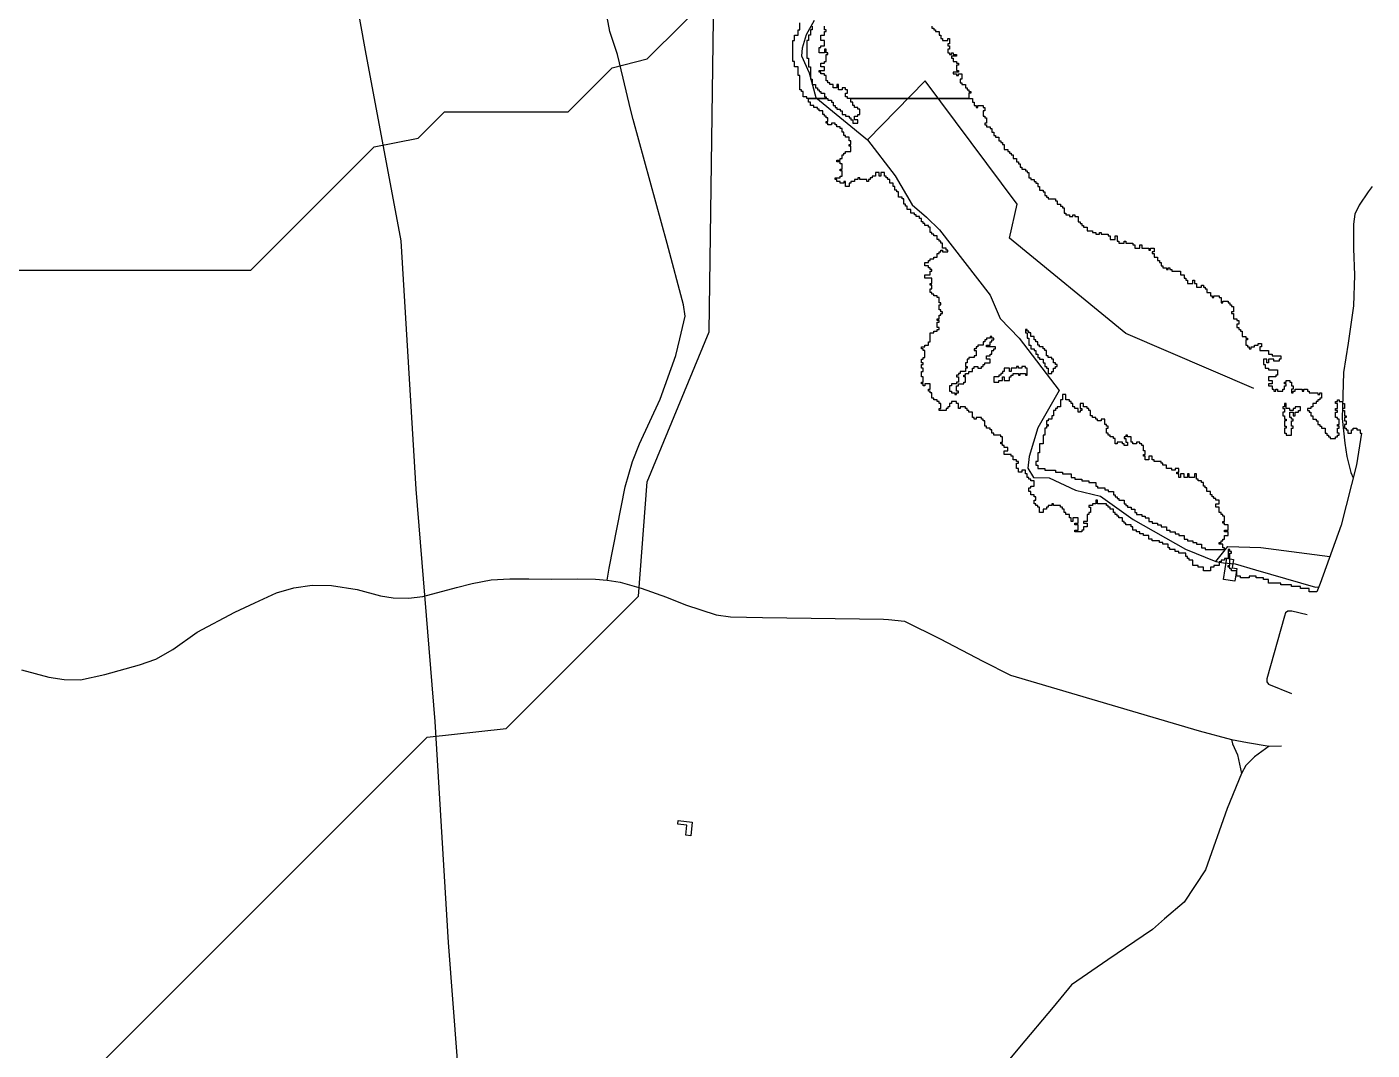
# Model space of a CAD drawing. Header units: metres. Extents: x 553506 to 563855, y 142925 to 150243.
# Drawn here: x 562271 to 563797, y 147920 to 149081 of the extents above; entities that cross this region are included whole.
import ezdxf

# ---------------------------------------------------------------- set-up
doc = ezdxf.new("R2010")
doc.units = ezdxf.units.M
for name, color, linetype in [('C-BUILDINGS', 8, 'Continuous'), ('C-FLOOD_ZONE_3', 150, 'Continuous'), ('C-POWER_LINES', 6, 'Continuous'), ('C-ROADS', 33, 'Continuous'), ('C-WATERWAYS', 5, 'Continuous'), ('E-132KV-UGC-ALT', 8, 'Continuous')]:
    doc.layers.add(name, color=color, linetype=linetype)

msp = doc.modelspace()

# ---------------------------------------------------------------- linework, layer by layer
at = {"layer": 'C-BUILDINGS'}
for points in [[(563643.9612, 148466.3629), (563641.5744, 148451.9732), (563628.6925, 148454.0893), (563632.6745, 148478.0909), (563640.3208, 148476.8319), (563638.7322, 148467.2314), (563643.9612, 148466.3629)], [(563019.8909, 148175.0662), (563009.5345, 148176.24), (563009.999, 148180.3285), (563025.9829, 148178.5096), (563024.22, 148163.1272), (563018.5998, 148163.7613), (563019.8909, 148175.0662)]]:
    msp.add_lwpolyline(points, close=True, dxfattribs=at)
at = {"layer": 'C-FLOOD_ZONE_3'}
for points in [[(563162, 149082), (563162, 149078), (563160, 149078), (563160, 149072), (563158, 149072), (563158, 149066), (563156, 149066), (563156, 149046), (563158, 149046), (563158, 149036), (563160, 149036), (563160, 149022), (563162, 149022), (563162, 149016), (563166, 149016), (563166, 149012), (563168, 149012), (563168, 149010), (563170, 149010), (563170, 149008), (563172, 149008), (563172, 149006), (563176, 149006), (563176, 149002), (563178, 149002), (563178, 149000), (563158, 149000), (563156, 149000), (563156, 149002), (563152, 149002), (563152, 149008), (563150, 149008), (563150, 149010), (563148, 149010), (563148, 149026), (563146, 149026), (563146, 149036), (563142, 149036), (563142, 149042), (563140, 149042), (563140, 149066), (563142, 149066), (563142, 149072), (563146, 149072), (563146, 149078), (563148, 149078), (563148, 149086)], [(563298, 149082), (563298, 149080), (563300, 149080), (563300, 149078), (563302, 149078), (563302, 149076), (563306, 149076), (563306, 149072), (563308, 149072), (563308, 149068), (563310, 149068), (563310, 149066), (563316, 149066), (563316, 149068), (563318, 149068), (563318, 149066), (563318, 149062), (563316, 149062), (563316, 149060), (563318, 149060), (563318, 149056), (563316, 149056), (563316, 149052), (563318, 149052), (563318, 149050), (563320, 149050), (563320, 149052), (563322, 149052), (563322, 149050), (563326, 149050), (563326, 149048), (563320, 149048), (563320, 149046), (563322, 149046), (563322, 149042), (563326, 149042), (563326, 149040), (563328, 149040), (563328, 149038), (563326, 149038), (563326, 149032), (563328, 149032), (563328, 149030), (563322, 149030), (563322, 149028), (563326, 149028), (563326, 149026), (563328, 149026), (563328, 149028), (563332, 149028), (563332, 149022), (563330, 149022), (563330, 149018), (563332, 149018), (563332, 149016), (563336, 149016), (563336, 149012), (563338, 149012), (563338, 149010), (563340, 149010), (563340, 149008), (563342, 149008), (563342, 149006), (563340, 149006), (563340, 149000), (563206, 149000), (563202, 149000), (563202, 149002), (563200, 149002), (563200, 149006), (563202, 149006), (563202, 149010), (563200, 149010), (563200, 149012), (563196, 149012), (563196, 149010), (563192, 149010), (563192, 149016), (563190, 149016), (563190, 149012), (563186, 149012), (563186, 149016), (563182, 149016), (563182, 149018), (563180, 149018), (563180, 149020), (563178, 149020), (563178, 149026), (563176, 149026), (563176, 149028), (563172, 149028), (563172, 149030), (563170, 149030), (563170, 149032), (563176, 149032), (563176, 149036), (563172, 149036), (563172, 149040), (563176, 149040), (563176, 149042), (563178, 149042), (563178, 149050), (563180, 149050), (563180, 149052), (563178, 149052), (563178, 149056), (563176, 149056), (563176, 149052), (563170, 149052), (563170, 149058), (563172, 149058), (563172, 149060), (563176, 149060), (563176, 149066), (563172, 149066), (563172, 149072), (563176, 149072), (563176, 149076), (563178, 149076), (563178, 149078), (563176, 149078), (563176, 149082)]]:
    msp.add_lwpolyline(points, dxfattribs=at)
for points in [[(563726, 148440), (563726, 148444), (563716, 148444), (563716, 148446), (563706, 148446), (563706, 148448), (563694, 148448), (563694, 148450), (563680, 148450), (563680, 148454), (563674, 148454), (563674, 148456), (563666, 148456), (563666, 148458), (563658, 148458), (563658, 148456), (563648, 148456), (563648, 148458), (563644, 148458), (563644, 148464), (563638, 148464), (563638, 148466), (563636, 148466), (563636, 148468), (563634, 148468), (563634, 148470), (563636, 148470), (563636, 148484), (563638, 148484), (563638, 148486), (563636, 148486), (563636, 148488), (563634, 148488), (563634, 148478), (563630, 148478), (563630, 148476), (563626, 148476), (563626, 148474), (563624, 148474), (563624, 148470), (563618, 148470), (563618, 148468), (563614, 148468), (563614, 148464), (563606, 148464), (563606, 148468), (563600, 148468), (563600, 148470), (563594, 148470), (563594, 148476), (563590, 148476), (563590, 148478), (563588, 148478), (563588, 148480), (563586, 148480), (563586, 148484), (563578, 148484), (563578, 148486), (563574, 148486), (563574, 148488), (563568, 148488), (563568, 148490), (563566, 148490), (563566, 148494), (563560, 148494), (563560, 148496), (563556, 148496), (563556, 148498), (563548, 148498), (563548, 148500), (563544, 148500), (563544, 148504), (563538, 148504), (563538, 148506), (563534, 148506), (563534, 148508), (563530, 148508), (563530, 148510), (563526, 148510), (563526, 148514), (563524, 148514), (563524, 148516), (563518, 148516), (563518, 148518), (563516, 148518), (563516, 148520), (563514, 148520), (563514, 148524), (563510, 148524), (563510, 148526), (563508, 148526), (563508, 148528), (563506, 148528), (563506, 148530), (563504, 148530), (563504, 148534), (563500, 148534), (563500, 148536), (563498, 148536), (563498, 148538), (563496, 148538), (563496, 148540), (563486, 148540), (563486, 148544), (563484, 148544), (563484, 148540), (563480, 148540), (563480, 148538), (563476, 148538), (563476, 148536), (563478, 148536), (563478, 148530), (563476, 148530), (563476, 148528), (563474, 148528), (563474, 148520), (563470, 148520), (563470, 148518), (563474, 148518), (563474, 148514), (563470, 148514), (563470, 148510), (563468, 148510), (563468, 148508), (563460, 148508), (563460, 148510), (563464, 148510), (563464, 148516), (563460, 148516), (563460, 148518), (563464, 148518), (563464, 148524), (563458, 148524), (563458, 148520), (563456, 148520), (563456, 148524), (563454, 148524), (563454, 148526), (563454, 148528), (563450, 148528), (563450, 148530), (563448, 148530), (563448, 148534), (563446, 148534), (563446, 148536), (563444, 148536), (563444, 148538), (563436, 148538), (563436, 148540), (563434, 148540), (563434, 148538), (563430, 148538), (563430, 148536), (563428, 148536), (563428, 148534), (563424, 148534), (563424, 148530), (563420, 148530), (563420, 148536), (563418, 148536), (563418, 148538), (563416, 148538), (563416, 148540), (563414, 148540), (563414, 148544), (563416, 148544), (563416, 148548), (563414, 148548), (563414, 148550), (563410, 148550), (563410, 148554), (563408, 148554), (563408, 148558), (563410, 148558), (563410, 148560), (563414, 148560), (563414, 148566), (563410, 148566), (563410, 148568), (563408, 148568), (563408, 148570), (563406, 148570), (563406, 148574), (563404, 148574), (563404, 148578), (563400, 148578), (563400, 148576), (563398, 148576), (563396, 148576), (563396, 148580), (563394, 148580), (563394, 148584), (563394, 148586), (563396, 148586), (563396, 148588), (563394, 148588), (563394, 148590), (563390, 148590), (563390, 148594), (563388, 148594), (563388, 148596), (563380, 148596), (563380, 148598), (563380, 148600), (563384, 148600), (563384, 148604), (563380, 148604), (563380, 148606), (563378, 148606), (563378, 148608), (563376, 148608), (563376, 148610), (563378, 148610), (563378, 148616), (563376, 148616), (563376, 148618), (563370, 148618), (563368, 148618), (563368, 148620), (563366, 148620), (563366, 148624), (563364, 148624), (563364, 148626), (563360, 148626), (563360, 148628), (563358, 148628), (563358, 148634), (563356, 148634), (563356, 148636), (563354, 148636), (563354, 148638), (563348, 148638), (563348, 148636), (563346, 148636), (563346, 148638), (563344, 148638), (563344, 148644), (563340, 148644), (563340, 148646), (563338, 148646), (563338, 148648), (563336, 148648), (563336, 148650), (563330, 148650), (563330, 148648), (563328, 148648), (563328, 148654), (563326, 148654), (563326, 148656), (563320, 148656), (563320, 148654), (563318, 148654), (563318, 148650), (563316, 148650), (563316, 148648), (563314, 148648), (563314, 148646), (563306, 148646), (563306, 148648), (563308, 148648), (563308, 148654), (563306, 148654), (563306, 148656), (563304, 148656), (563304, 148658), (563300, 148658), (563300, 148660), (563298, 148660), (563298, 148666), (563296, 148666), (563296, 148668), (563294, 148668), (563294, 148670), (563296, 148670), (563296, 148676), (563290, 148676), (563290, 148674), (563288, 148674), (563288, 148676), (563286, 148676), (563286, 148678), (563288, 148678), (563288, 148684), (563286, 148684), (563286, 148690), (563288, 148690), (563288, 148694), (563286, 148694), (563286, 148698), (563288, 148698), (563288, 148700), (563286, 148700), (563286, 148704), (563288, 148704), (563288, 148706), (563290, 148706), (563290, 148714), (563288, 148714), (563288, 148716), (563286, 148716), (563286, 148718), (563290, 148718), (563290, 148720), (563294, 148720), (563294, 148724), (563296, 148724), (563296, 148734), (563300, 148734), (563300, 148736), (563304, 148736), (563304, 148738), (563306, 148738), (563306, 148740), (563304, 148740), (563304, 148746), (563306, 148746), (563306, 148748), (563304, 148748), (563304, 148750), (563306, 148750), (563306, 148754), (563308, 148754), (563308, 148756), (563310, 148756), (563310, 148758), (563308, 148758), (563308, 148760), (563306, 148760), (563306, 148766), (563308, 148766), (563308, 148768), (563306, 148768), (563306, 148774), (563304, 148774), (563304, 148776), (563300, 148776), (563300, 148778), (563298, 148778), (563298, 148780), (563296, 148780), (563296, 148784), (563298, 148784), (563298, 148788), (563296, 148788), (563296, 148790), (563298, 148790), (563298, 148796), (563290, 148796), (563290, 148798), (563290, 148800), (563294, 148800), (563296, 148800), (563296, 148804), (563298, 148804), (563298, 148806), (563296, 148806), (563296, 148808), (563294, 148808), (563294, 148810), (563290, 148810), (563290, 148814), (563294, 148814), (563294, 148816), (563296, 148816), (563296, 148818), (563300, 148818), (563300, 148820), (563304, 148820), (563304, 148824), (563306, 148824), (563306, 148826), (563308, 148826), (563308, 148828), (563310, 148828), (563310, 148826), (563316, 148826), (563316, 148828), (563314, 148828), (563314, 148830), (563310, 148830), (563310, 148836), (563308, 148836), (563308, 148838), (563306, 148838), (563306, 148840), (563304, 148840), (563304, 148844), (563300, 148844), (563300, 148846), (563298, 148846), (563298, 148848), (563296, 148848), (563296, 148854), (563294, 148854), (563294, 148856), (563290, 148856), (563290, 148858), (563288, 148858), (563288, 148860), (563286, 148860), (563286, 148864), (563284, 148864), (563284, 148866), (563280, 148866), (563280, 148868), (563278, 148868), (563278, 148870), (563274, 148870), (563274, 148874), (563270, 148874), (563270, 148876), (563270, 148878), (563268, 148878), (563268, 148880), (563266, 148880), (563266, 148884), (563266, 148886), (563264, 148886), (563264, 148888), (563260, 148888), (563260, 148894), (563258, 148894), (563258, 148896), (563256, 148896), (563256, 148898), (563256, 148900), (563254, 148900), (563254, 148904), (563250, 148904), (563250, 148908), (563248, 148908), (563248, 148910), (563246, 148910), (563246, 148912), (563244, 148912), (563244, 148916), (563240, 148916), (563240, 148912), (563238, 148912), (563238, 148916), (563234, 148916), (563234, 148912), (563230, 148912), (563230, 148910), (563228, 148910), (563228, 148908), (563226, 148908), (563226, 148906), (563224, 148906), (563224, 148908), (563216, 148908), (563216, 148910), (563214, 148910), (563214, 148908), (563210, 148908), (563210, 148906), (563206, 148906), (563206, 148904), (563204, 148904), (563204, 148900), (563200, 148900), (563200, 148906), (563198, 148906), (563198, 148904), (563194, 148904), (563194, 148906), (563190, 148906), (563190, 148908), (563188, 148908), (563188, 148910), (563194, 148910), (563194, 148912), (563196, 148912), (563196, 148918), (563194, 148918), (563194, 148920), (563196, 148920), (563196, 148926), (563194, 148926), (563194, 148928), (563190, 148928), (563190, 148930), (563194, 148930), (563194, 148932), (563196, 148932), (563196, 148936), (563198, 148936), (563198, 148938), (563200, 148938), (563200, 148940), (563206, 148940), (563206, 148946), (563204, 148946), (563204, 148948), (563206, 148948), (563206, 148952), (563204, 148952), (563204, 148956), (563200, 148956), (563200, 148958), (563198, 148958), (563198, 148962), (563196, 148962), (563196, 148966), (563194, 148966), (563194, 148968), (563190, 148968), (563190, 148970), (563188, 148970), (563188, 148972), (563184, 148972), (563184, 148970), (563182, 148970), (563180, 148970), (563180, 148972), (563178, 148972), (563178, 148974), (563180, 148974), (563180, 148978), (563178, 148978), (563178, 148980), (563176, 148980), (563176, 148982), (563174, 148982), (563174, 148986), (563170, 148986), (563170, 148988), (563168, 148988), (563168, 148990), (563164, 148990), (563164, 148992), (563160, 148992), (563160, 148996), (563158, 148996), (563158, 149000), (563178, 149000), (563180, 149000), (563180, 148998), (563184, 148998), (563184, 148996), (563186, 148996), (563186, 148992), (563188, 148992), (563188, 148990), (563190, 148990), (563190, 148988), (563194, 148988), (563194, 148986), (563196, 148986), (563196, 148982), (563200, 148982), (563200, 148980), (563204, 148980), (563204, 148978), (563206, 148978), (563206, 148976), (563208, 148976), (563208, 148972), (563214, 148972), (563214, 148976), (563210, 148976), (563210, 148978), (563210, 148980), (563214, 148980), (563214, 148982), (563216, 148982), (563216, 148988), (563214, 148988), (563214, 148990), (563210, 148990), (563210, 148992), (563208, 148992), (563208, 148996), (563206, 148996), (563206, 149000), (563340, 149000), (563344, 149000), (563344, 148996), (563346, 148996), (563346, 148992), (563348, 148992), (563348, 148990), (563350, 148990), (563350, 148992), (563356, 148992), (563356, 148990), (563358, 148990), (563358, 148988), (563358, 148986), (563356, 148986), (563356, 148980), (563358, 148980), (563358, 148978), (563360, 148978), (563360, 148972), (563358, 148972), (563358, 148970), (563360, 148970), (563360, 148968), (563364, 148968), (563364, 148966), (563366, 148966), (563366, 148962), (563368, 148962), (563368, 148958), (563370, 148958), (563370, 148956), (563374, 148956), (563374, 148952), (563376, 148952), (563376, 148950), (563378, 148950), (563378, 148948), (563380, 148948), (563380, 148942), (563384, 148942), (563384, 148940), (563386, 148940), (563386, 148938), (563388, 148938), (563388, 148936), (563390, 148936), (563390, 148932), (563394, 148932), (563394, 148928), (563396, 148928), (563396, 148926), (563398, 148926), (563398, 148922), (563400, 148922), (563400, 148920), (563404, 148920), (563404, 148918), (563406, 148918), (563406, 148916), (563408, 148916), (563408, 148910), (563410, 148910), (563410, 148908), (563414, 148908), (563414, 148906), (563416, 148906), (563416, 148904), (563418, 148904), (563418, 148900), (563420, 148900), (563420, 148896), (563424, 148896), (563424, 148894), (563426, 148894), (563426, 148890), (563428, 148890), (563428, 148888), (563430, 148888), (563430, 148886), (563436, 148886), (563438, 148886), (563438, 148884), (563440, 148884), (563440, 148880), (563444, 148880), (563444, 148878), (563446, 148878), (563446, 148876), (563448, 148876), (563448, 148870), (563450, 148870), (563450, 148868), (563454, 148868), (563454, 148866), (563458, 148866), (563458, 148868), (563460, 148868), (563460, 148866), (563464, 148866), (563464, 148860), (563466, 148860), (563466, 148858), (563468, 148858), (563468, 148856), (563470, 148856), (563470, 148854), (563474, 148854), (563474, 148850), (563480, 148850), (563480, 148848), (563484, 148848), (563484, 148846), (563488, 148846), (563488, 148848), (563490, 148848), (563490, 148846), (563498, 148846), (563498, 148844), (563500, 148844), (563500, 148840), (563506, 148840), (563506, 148844), (563508, 148844), (563508, 148838), (563510, 148838), (563510, 148836), (563516, 148836), (563516, 148838), (563518, 148838), (563518, 148836), (563526, 148836), (563526, 148834), (563528, 148834), (563528, 148830), (563534, 148830), (563534, 148834), (563536, 148834), (563536, 148830), (563544, 148830), (563544, 148828), (563546, 148828), (563546, 148830), (563550, 148830), (563550, 148826), (563548, 148826), (563548, 148824), (563550, 148824), (563550, 148820), (563554, 148820), (563554, 148816), (563556, 148816), (563556, 148814), (563558, 148814), (563558, 148810), (563560, 148810), (563560, 148808), (563564, 148808), (563564, 148806), (563566, 148806), (563566, 148808), (563568, 148808), (563568, 148806), (563570, 148806), (563570, 148804), (563580, 148804), (563580, 148800), (563584, 148800), (563584, 148796), (563586, 148796), (563586, 148794), (563588, 148794), (563588, 148790), (563594, 148790), (563594, 148794), (563596, 148794), (563596, 148790), (563598, 148790), (563598, 148786), (563604, 148786), (563604, 148788), (563606, 148788), (563606, 148786), (563608, 148786), (563608, 148784), (563610, 148784), (563610, 148780), (563614, 148780), (563614, 148776), (563616, 148776), (563616, 148774), (563618, 148774), (563618, 148776), (563620, 148776), (563624, 148776), (563624, 148774), (563626, 148774), (563626, 148768), (563628, 148768), (563628, 148770), (563630, 148770), (563634, 148770), (563634, 148768), (563636, 148768), (563636, 148766), (563638, 148766), (563638, 148764), (563640, 148764), (563640, 148758), (563638, 148758), (563638, 148756), (563640, 148756), (563640, 148750), (563644, 148750), (563644, 148748), (563646, 148748), (563646, 148746), (563646, 148744), (563644, 148744), (563644, 148740), (563646, 148740), (563646, 148738), (563648, 148738), (563648, 148736), (563650, 148736), (563650, 148730), (563654, 148730), (563654, 148728), (563656, 148728), (563656, 148726), (563654, 148726), (563654, 148720), (563656, 148720), (563656, 148718), (563658, 148718), (563658, 148716), (563660, 148716), (563660, 148718), (563664, 148718), (563664, 148720), (563666, 148720), (563668, 148720), (563668, 148722), (563672, 148722), (563672, 148720), (563672, 148718), (563670, 148718), (563670, 148714), (563680, 148714), (563680, 148710), (563684, 148710), (563684, 148708), (563694, 148708), (563694, 148704), (563692, 148704), (563692, 148702), (563690, 148702), (563686, 148702), (563686, 148704), (563680, 148704), (563680, 148700), (563678, 148700), (563678, 148704), (563674, 148704), (563674, 148698), (563676, 148698), (563676, 148694), (563680, 148694), (563680, 148692), (563690, 148692), (563690, 148686), (563688, 148686), (563688, 148684), (563680, 148684), (563680, 148680), (563684, 148680), (563684, 148676), (563680, 148676), (563680, 148674), (563684, 148674), (563684, 148670), (563686, 148670), (563686, 148668), (563688, 148668), (563688, 148670), (563690, 148670), (563690, 148668), (563696, 148668), (563696, 148670), (563698, 148670), (563698, 148674), (563700, 148674), (563700, 148676), (563698, 148676), (563698, 148678), (563700, 148678), (563700, 148680), (563704, 148680), (563704, 148678), (563706, 148678), (563706, 148674), (563708, 148674), (563708, 148670), (563706, 148670), (563706, 148666), (563708, 148666), (563708, 148668), (563710, 148668), (563710, 148670), (563718, 148670), (563718, 148668), (563720, 148668), (563720, 148670), (563724, 148670), (563724, 148668), (563726, 148668), (563726, 148666), (563736, 148666), (563736, 148664), (563738, 148664), (563738, 148666), (563740, 148666), (563740, 148664), (563740, 148660), (563738, 148660), (563738, 148658), (563736, 148658), (563736, 148656), (563734, 148656), (563734, 148654), (563730, 148654), (563730, 148650), (563728, 148650), (563728, 148648), (563724, 148648), (563724, 148646), (563726, 148646), (563726, 148644), (563728, 148644), (563728, 148640), (563730, 148640), (563730, 148636), (563734, 148636), (563734, 148634), (563736, 148634), (563736, 148630), (563738, 148630), (563738, 148628), (563740, 148628), (563740, 148626), (563744, 148626), (563744, 148620), (563746, 148620), (563746, 148618), (563748, 148618), (563748, 148616), (563750, 148616), (563750, 148614), (563756, 148614), (563756, 148616), (563758, 148616), (563758, 148618), (563760, 148618), (563760, 148620), (563758, 148620), (563758, 148626), (563760, 148626), (563760, 148628), (563758, 148628), (563758, 148630), (563760, 148630), (563760, 148636), (563758, 148636), (563758, 148638), (563756, 148638), (563756, 148644), (563758, 148644), (563758, 148646), (563756, 148646), (563756, 148648), (563758, 148648), (563758, 148654), (563756, 148654), (563756, 148656), (563758, 148656), (563758, 148658), (563760, 148658), (563760, 148656), (563764, 148656), (563764, 148654), (563766, 148654), (563766, 148650), (563766, 148648), (563764, 148648), (563764, 148646), (563766, 148646), (563766, 148640), (563768, 148640), (563768, 148638), (563766, 148638), (563766, 148634), (563768, 148634), (563768, 148630), (563766, 148630), (563766, 148626), (563768, 148626), (563768, 148624), (563770, 148624), (563770, 148620), (563774, 148620), (563774, 148624), (563776, 148624), (563776, 148626), (563780, 148626), (563780, 148624), (563784, 148624), (563784, 148620), (563785.2909, 148620), (563779.6985, 148584.2745), (563762.2789, 148515.886), (563738.5086, 148449.4376), (563734.6225, 148440), (563726, 148440)], [(563410, 148716), (563414, 148716), (563414, 148714), (563416, 148714), (563416, 148710), (563418, 148710), (563418, 148706), (563420, 148706), (563420, 148704), (563424, 148704), (563424, 148700), (563426, 148700), (563426, 148696), (563428, 148696), (563428, 148694), (563430, 148694), (563430, 148688), (563434, 148688), (563434, 148690), (563436, 148690), (563436, 148694), (563438, 148694), (563438, 148696), (563440, 148696), (563440, 148698), (563438, 148698), (563438, 148700), (563436, 148700), (563436, 148704), (563434, 148704), (563434, 148706), (563430, 148706), (563430, 148708), (563428, 148708), (563428, 148714), (563426, 148714), (563426, 148716), (563424, 148716), (563424, 148718), (563420, 148718), (563420, 148720), (563418, 148720), (563418, 148724), (563416, 148724), (563416, 148726), (563414, 148726), (563414, 148730), (563410, 148730), (563410, 148734), (563408, 148734), (563408, 148736), (563406, 148736), (563406, 148738), (563404, 148738), (563404, 148734), (563406, 148734), (563406, 148728), (563408, 148728), (563408, 148720), (563410, 148720), (563410, 148716)], [(563356, 148720), (563350, 148720), (563350, 148718), (563348, 148718), (563348, 148716), (563346, 148716), (563346, 148714), (563348, 148714), (563348, 148710), (563348, 148708), (563346, 148708), (563346, 148706), (563340, 148706), (563340, 148704), (563338, 148704), (563338, 148700), (563336, 148700), (563336, 148696), (563338, 148696), (563338, 148694), (563336, 148694), (563336, 148690), (563330, 148690), (563330, 148688), (563328, 148688), (563328, 148686), (563326, 148686), (563326, 148684), (563328, 148684), (563328, 148678), (563326, 148678), (563326, 148676), (563320, 148676), (563320, 148674), (563318, 148674), (563318, 148668), (563320, 148668), (563320, 148666), (563324, 148666), (563324, 148664), (563326, 148664), (563326, 148666), (563328, 148666), (563328, 148668), (563326, 148668), (563326, 148670), (563326, 148674), (563328, 148674), (563328, 148676), (563334, 148676), (563334, 148678), (563336, 148678), (563336, 148684), (563334, 148684), (563334, 148686), (563336, 148686), (563336, 148688), (563340, 148688), (563340, 148690), (563344, 148690), (563344, 148694), (563346, 148694), (563346, 148696), (563350, 148696), (563350, 148694), (563354, 148694), (563354, 148696), (563356, 148696), (563356, 148698), (563358, 148698), (563358, 148700), (563364, 148700), (563364, 148704), (563360, 148704), (563360, 148706), (563360, 148708), (563364, 148708), (563364, 148710), (563366, 148710), (563366, 148714), (563368, 148714), (563368, 148716), (563370, 148716), (563370, 148718), (563364, 148718), (563360, 148718), (563360, 148720), (563364, 148720), (563364, 148724), (563366, 148724), (563366, 148726), (563368, 148726), (563368, 148728), (563366, 148728), (563366, 148730), (563364, 148730), (563364, 148728), (563360, 148728), (563360, 148726), (563358, 148726), (563358, 148724), (563356, 148724), (563356, 148720)], [(563380, 148690), (563378, 148690), (563378, 148688), (563376, 148688), (563376, 148686), (563374, 148686), (563374, 148684), (563368, 148684), (563368, 148678), (563374, 148678), (563374, 148680), (563378, 148680), (563378, 148684), (563380, 148684), (563380, 148680), (563386, 148680), (563386, 148684), (563388, 148684), (563388, 148686), (563390, 148686), (563390, 148688), (563396, 148688), (563396, 148686), (563398, 148686), (563398, 148688), (563404, 148688), (563404, 148686), (563406, 148686), (563406, 148694), (563404, 148694), (563404, 148696), (563400, 148696), (563400, 148694), (563396, 148694), (563396, 148696), (563394, 148696), (563394, 148694), (563388, 148694), (563388, 148690), (563386, 148690), (563386, 148694), (563380, 148694), (563380, 148690)], [(563438, 148646), (563436, 148646), (563436, 148640), (563434, 148640), (563434, 148638), (563434, 148636), (563430, 148636), (563430, 148634), (563428, 148634), (563428, 148630), (563430, 148630), (563430, 148628), (563428, 148628), (563428, 148626), (563426, 148626), (563426, 148618), (563424, 148618), (563424, 148608), (563420, 148608), (563420, 148598), (563418, 148598), (563418, 148588), (563416, 148588), (563416, 148584), (563418, 148584), (563418, 148580), (563426, 148580), (563426, 148578), (563438, 148578), (563438, 148576), (563446, 148576), (563446, 148574), (563456, 148574), (563456, 148570), (563460, 148570), (563460, 148568), (563468, 148568), (563468, 148566), (563476, 148566), (563476, 148564), (563484, 148564), (563484, 148560), (563486, 148560), (563486, 148558), (563494, 148558), (563494, 148556), (563498, 148556), (563498, 148554), (563504, 148554), (563504, 148550), (563506, 148550), (563506, 148548), (563508, 148548), (563508, 148546), (563510, 148546), (563510, 148544), (563516, 148544), (563516, 148540), (563518, 148540), (563518, 148538), (563520, 148538), (563520, 148536), (563524, 148536), (563524, 148534), (563528, 148534), (563528, 148530), (563530, 148530), (563530, 148528), (563536, 148528), (563536, 148526), (563540, 148526), (563540, 148524), (563544, 148524), (563544, 148520), (563548, 148520), (563548, 148518), (563554, 148518), (563554, 148516), (563558, 148516), (563558, 148514), (563564, 148514), (563564, 148510), (563568, 148510), (563568, 148508), (563574, 148508), (563574, 148506), (563578, 148506), (563578, 148504), (563584, 148504), (563584, 148500), (563588, 148500), (563588, 148498), (563594, 148498), (563594, 148496), (563598, 148496), (563598, 148494), (563604, 148494), (563604, 148490), (563608, 148490), (563608, 148488), (563630, 148488), (563630, 148490), (563628, 148490), (563628, 148494), (563624, 148494), (563624, 148496), (563626, 148496), (563626, 148498), (563628, 148498), (563628, 148500), (563630, 148500), (563630, 148504), (563634, 148504), (563634, 148508), (563630, 148508), (563630, 148510), (563634, 148510), (563634, 148516), (563630, 148516), (563630, 148518), (563628, 148518), (563628, 148520), (563630, 148520), (563630, 148526), (563628, 148526), (563628, 148528), (563626, 148528), (563626, 148530), (563624, 148530), (563624, 148536), (563620, 148536), (563620, 148540), (563624, 148540), (563624, 148544), (563620, 148544), (563620, 148546), (563618, 148546), (563618, 148548), (563616, 148548), (563616, 148550), (563614, 148550), (563614, 148554), (563610, 148554), (563610, 148558), (563608, 148558), (563608, 148560), (563606, 148560), (563606, 148564), (563604, 148564), (563604, 148566), (563600, 148566), (563600, 148568), (563598, 148568), (563598, 148574), (563596, 148574), (563596, 148570), (563590, 148570), (563590, 148574), (563588, 148574), (563588, 148570), (563586, 148570), (563584, 148570), (563584, 148574), (563580, 148574), (563580, 148570), (563578, 148570), (563578, 148574), (563576, 148574), (563576, 148576), (563578, 148576), (563578, 148580), (563574, 148580), (563574, 148578), (563570, 148578), (563570, 148580), (563564, 148580), (563564, 148584), (563560, 148584), (563560, 148586), (563558, 148586), (563558, 148588), (563550, 148588), (563550, 148590), (563548, 148590), (563548, 148594), (563544, 148594), (563544, 148590), (563540, 148590), (563540, 148594), (563538, 148594), (563538, 148596), (563540, 148596), (563540, 148600), (563538, 148600), (563538, 148606), (563536, 148606), (563536, 148608), (563534, 148608), (563534, 148610), (563530, 148610), (563530, 148608), (563526, 148608), (563526, 148610), (563524, 148610), (563524, 148616), (563520, 148616), (563520, 148618), (563518, 148618), (563518, 148616), (563516, 148616), (563516, 148614), (563518, 148614), (563518, 148610), (563520, 148610), (563520, 148608), (563520, 148606), (563516, 148606), (563516, 148608), (563514, 148608), (563514, 148610), (563508, 148610), (563508, 148608), (563506, 148608), (563506, 148614), (563504, 148614), (563504, 148616), (563500, 148616), (563500, 148618), (563498, 148618), (563498, 148620), (563496, 148620), (563496, 148624), (563496, 148626), (563498, 148626), (563498, 148628), (563496, 148628), (563496, 148630), (563494, 148630), (563494, 148636), (563490, 148636), (563490, 148634), (563488, 148634), (563486, 148634), (563486, 148636), (563484, 148636), (563484, 148638), (563480, 148638), (563480, 148640), (563478, 148640), (563478, 148646), (563476, 148646), (563476, 148648), (563474, 148648), (563474, 148650), (563470, 148650), (563470, 148654), (563466, 148654), (563466, 148648), (563468, 148648), (563468, 148646), (563466, 148646), (563466, 148644), (563464, 148644), (563464, 148648), (563460, 148648), (563460, 148650), (563458, 148650), (563458, 148654), (563456, 148654), (563456, 148656), (563454, 148656), (563454, 148658), (563450, 148658), (563450, 148664), (563446, 148664), (563446, 148658), (563444, 148658), (563444, 148650), (563440, 148650), (563440, 148648), (563438, 148648), (563438, 148646)], [(563696, 148640), (563698, 148640), (563698, 148636), (563700, 148636), (563700, 148634), (563698, 148634), (563698, 148628), (563700, 148628), (563700, 148626), (563698, 148626), (563698, 148620), (563700, 148620), (563700, 148618), (563706, 148618), (563706, 148626), (563708, 148626), (563708, 148628), (563706, 148628), (563706, 148634), (563708, 148634), (563708, 148636), (563706, 148636), (563706, 148638), (563704, 148638), (563704, 148644), (563708, 148644), (563708, 148640), (563710, 148640), (563710, 148644), (563714, 148644), (563714, 148646), (563716, 148646), (563716, 148650), (563710, 148650), (563710, 148648), (563708, 148648), (563708, 148646), (563704, 148646), (563704, 148648), (563700, 148648), (563700, 148654), (563698, 148654), (563698, 148650), (563696, 148650), (563696, 148648), (563698, 148648), (563698, 148644), (563696, 148644), (563696, 148640)]]:
    msp.add_lwpolyline(points, close=True, dxfattribs=at)
at = {"layer": 'C-POWER_LINES'}
msp.add_lwpolyline([(562481.0742, 150058.173), (562518.748, 149850.9205), (562563.0255, 149589.5582), (562604.0735, 149335.3731), (562654.9642, 149054.5647), (562695.4081, 148838.627), (562712.1361, 148556.7032), (562733.7027, 148292.8638), (562748.8542, 148041.9772), (562769.1578, 147779.8787), (562788.2238, 147530.6078), (562848.6158, 147337.9556)], dxfattribs=at)
at = {"layer": 'C-ROADS'}
for points in [[(562929.4942, 148453.3383), (562931.542, 148466.7931), (562949.68, 148559.205), (562958.2938, 148588.0277), (562966.0901, 148608.0203), (562989.7269, 148658.8571), (563007.4674, 148708.238), (563011.738, 148727.195), (563017.9081, 148753.0352), (563016.2049, 148765.9479), (562997.3646, 148835.3374), (562958.9424, 148976.3858), (562955.8867, 148988.087), (562947.5667, 149022.9392), (562941.109, 149049.9924), (562932.5068, 149076.1206), (562926.1826, 149110.424)], [(563797.3979, 148899.9721), (563793.0715, 148893.9399), (563782.9017, 148878.7786), (563777.7592, 148868.6194), (563776.2766, 148857.4639), (563776.4079, 148829.898), (563777.3091, 148799.6743), (563776.1094, 148764.7421), (563770.2448, 148722.4263), (563764.7781, 148688.8941), (563763.2531, 148636.9777), (563766.4326, 148608.741), (563768.7566, 148593.5219), (563773.1586, 148575.6199), (563775.9507, 148569.561)], [(562264.6881, 148351.5934), (562295.919, 148343.1197), (562313.4052, 148340.4112), (562331.729, 148340.1779), (562359.2457, 148346.3681), (562398.6373, 148357.2859), (562417.1992, 148363.6718), (562436.5862, 148374.4692), (562464.3837, 148394.0919), (562507.1196, 148417.0592), (562529.6969, 148427.5461), (562554.1502, 148438.8383), (562573.8251, 148444.5032), (562594.8121, 148447.5829), (562616.6206, 148447.2384), (562645.5906, 148442.613), (562672.1906, 148435.5642), (562686.5806, 148433.2709), (562703.901, 148432.9293), (562720.1379, 148434.7905), (562758.6407, 148444.8148), (562776.1953, 148449.4338), (562797.8472, 148453.5929), (562819.1608, 148454.7472), (562840.4525, 148454.6099), (562866.0756, 148454.5654), (562896.2168, 148454.8982), (562916.0804, 148454.382), (562929.4942, 148453.3383), (562944.0956, 148450.9968), (562968.0456, 148444.1993), (562996.6878, 148434.056), (563018.293, 148425.3701), (563053.0425, 148413.7848), (563069.2343, 148411.5609), (563105.8239, 148410.9421), (563161.0382, 148410.3031), (563242.8099, 148409.0509), (563248.6998, 148408.5035), (563266.8809, 148406.8221), (563307.4373, 148386.7748), (563355.6279, 148361.4611), (563387.1884, 148345.5581), (563601.2027, 148282.0834), (563637.9454, 148272.3129)], [(563723.8358, 148413.8036), (563706.1836, 148418.0368), (563701.7651, 148418.0406), (563699.1788, 148416.0548), (563697.8246, 148412.4833), (563678.0238, 148341.2631), (563677.8313, 148337.8733), (563679.8335, 148335.1545), (563706.0344, 148324.7262)], [(563680.6158, 148264.7685), (563663.8032, 148252.8796), (563653.9393, 148242.982), (563649.3203, 148233.6967), (563633.0888, 148193.9114), (563608.3019, 148124.4248), (563584.2658, 148087.7525), (563562.0254, 148068.6679), (563548.0536, 148056.6807), (563497.5415, 148022.1487), (563456.435, 147993.9047), (563435.3268, 147968.657), (563397.473, 147923.1982), (563375.5139, 147896.7662), (563356.6541, 147848.2835), (563307.3743, 147774.8921), (563293.5252, 147738.5453), (563282.6226, 147704.0841), (563251.6683, 147676.1402)], [(563637.9454, 148272.3129), (563656.0463, 148269.0052), (563680.6158, 148264.7685), (563694.5476, 148265.2343)], [(563637.9454, 148272.3129), (563638.9139, 148267.5911), (563644.6883, 148255.0976), (563649.3203, 148233.6967)]]:
    msp.add_lwpolyline(points, dxfattribs=at)
at = {"layer": 'C-WATERWAYS'}
for points in [[(563164.1512, 149088.6641), (563155.2619, 149072.3204), (563150.5826, 149057.2348), (563150.1005, 149048.6491), (563158.5914, 149029.1402), (563166.1547, 149001.2096), (563224.9824, 148953.1153)], [(563663.3428, 148670.7006), (563517.9554, 148733.0958), (563386.1057, 148841.3934), (563394.4763, 148879.9595), (563290.4218, 149020.2644), (563224.9824, 148953.1153)], [(563224.9824, 148953.1153), (563256.3857, 148912.3526), (563275.6586, 148879.3629), (563291.9293, 148865.3886), (563306.5833, 148850.8175), (563364.1226, 148776.9613), (563375.424, 148750.4522), (563396.9132, 148728.0404), (563442.4593, 148668.4509), (563417.9263, 148626.1426), (563408.2018, 148593.644), (563406.8378, 148580.489), (563413.3452, 148569.9776), (563431.1556, 148569.3869), (563460.8991, 148555.6304), (563489.0642, 148548.6356), (563526.4319, 148522.2444), (563585.6281, 148488.5348), (563619.9373, 148474.5685), (563633.8384, 148491.5846), (563671.1023, 148490.4237), (563749.5316, 148480.2519)], [(563619.9373, 148474.5685), (563628.9063, 148472.8286)], [(563628.9063, 148472.8286), (563641.9927, 148471.7541)], [(563641.9927, 148471.7541), (563665.1851, 148465.0693), (563733.1328, 148445.4865), (563736.9981, 148445.7694)]]:
    msp.add_lwpolyline(points, dxfattribs=at)
at = {"layer": 'E-132KV-UGC-ALT'}
for points in [[(560835, 148685), (561465, 148685), (561555, 148775), (561595, 148755), (561625, 148755), (561675, 148805), (562525, 148805), (562665, 148945), (562715, 148955), (562745, 148985), (562885, 148985), (562935, 149035), (562975, 149045), (563055, 149125), (563055, 149445), (563105, 149495)], [(561295, 147665), (561455, 147665), (561675, 147725), (562025, 147725), (562105, 147755), (562205, 147755), (562725, 148275), (562815, 148285), (562965, 148435), (562975, 148565), (563045, 148735), (563055, 149445), (563105, 149495)]]:
    msp.add_lwpolyline(points, dxfattribs=at)

doc.saveas('drawing.dxf')
